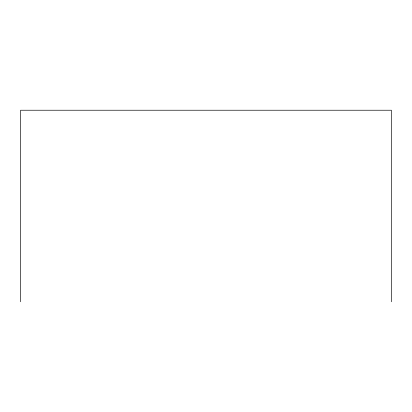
<?xml version="1.0" encoding="UTF-8"?>
<svg xmlns="http://www.w3.org/2000/svg" width="412" height="412" viewBox="0 0 412 412"><rect width="100%" height="100%" fill="white"/><g stroke="black" fill="none" stroke-linecap="round" stroke-linejoin="round"><path stroke-width="0.62" d="M391.4 301.769L391.4 110.231L20.6 110.231L20.6 301.769"/></g></svg>
